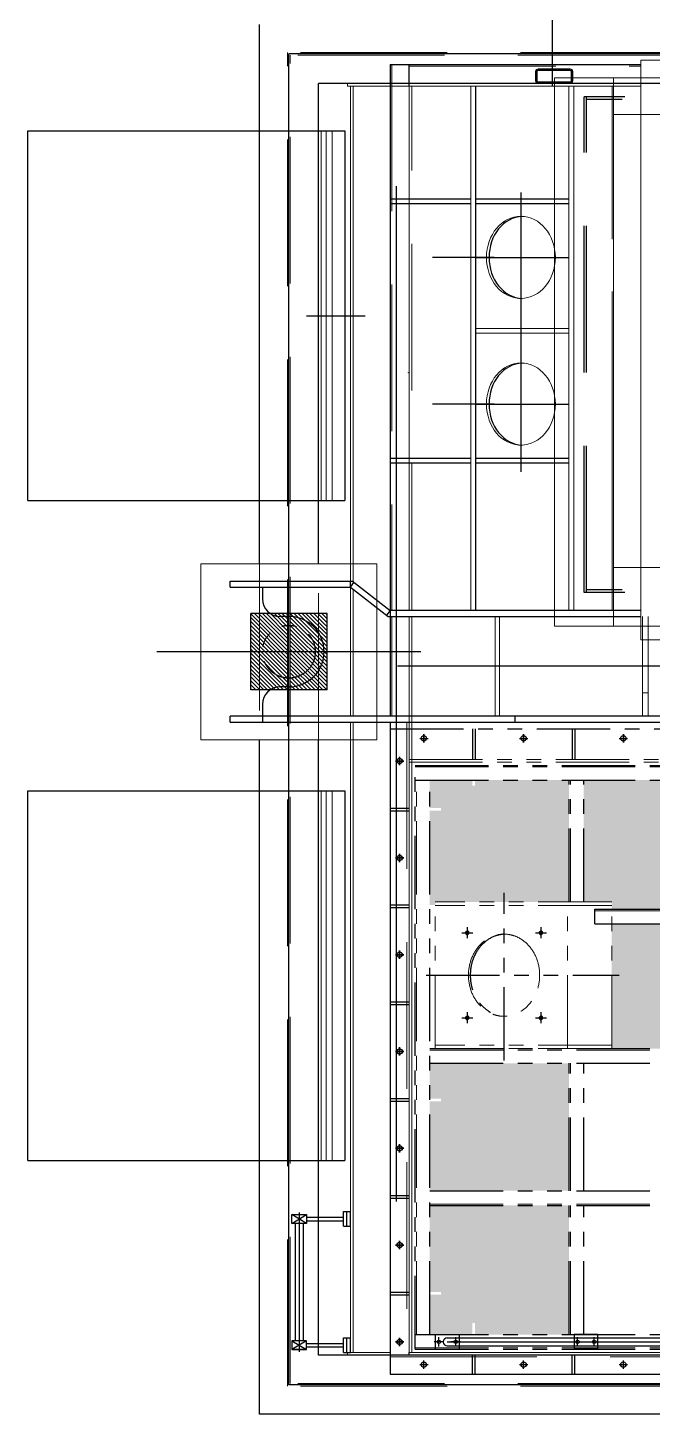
# Model space of a CAD drawing. Header units: millimetres. Extents: x 10462777 to 22643323, y 453826 to 1389191.
# Drawn here: x 11319202 to 11321330, y 595898 to 600625 of the extents above; entities that cross this region are included whole.
import ezdxf
from ezdxf.enums import TextEntityAlignment as Align

# ---------------------------------------------------------------- set-up
doc = ezdxf.new("R2010")
doc.units = ezdxf.units.MM
doc.header["$LTSCALE"] = 200
doc.header["$MEASUREMENT"] = 0
doc.linetypes.add('HIDDEN', pattern=[3.75, 2.5, -1.25])
doc.linetypes.add('PHANTOM', pattern=[2.5, 1.25, -0.25, 0.25, -0.25, 0.25, -0.25])
doc.layers.get('0').update_dxf_attribs({"linetype": 'CONTINUOUS'})
for name, color, linetype in [('7', 7, 'CONTINUOUS'), ('BOM', 6, 'CONTINUOUS'), ('CENTER', 1, 'CONTINUOUS'), ('THIN', 3, 'CONTINUOUS')]:
    doc.layers.add(name, color=color, linetype=linetype)
doc.layers.add('AM_0', color=7, linetype='CONTINUOUS', lineweight=30)
doc.layers.add('AM_3', color=6, linetype='HIDDEN', lineweight=15)
doc.styles.get("Standard").update_dxf_attribs({"font": 'SYMBOL'})

# ---------------------------------------------------------------- blocks, each defined once
blk = doc.blocks.new('A$C589C101D')
at = {"layer": '7'}
h = blk.add_hatch(dxfattribs=at)
h.set_pattern_fill('ANSI31', color=1, scale=3, angle=270, style=0)
h.set_pattern_definition([(315, (-12542.656, 7807.476), (6.735192, 6.735192), [])])
h.paths.add_polyline_path([(4036, 3835), (4036, 3805.5), (3906, 3805.5), (3906, 3835)])
h.paths.add_polyline_path([(4036, 3931), (4036, 3835), (3906, 3835), (3906, 3931)])
h.paths.add_polyline_path([(4036, 4036), (4036, 3940), (3906, 3940), (3906, 4036)])
h.paths.add_polyline_path([(4036, 4065.5), (4036, 4036), (3906, 4036), (3906, 4065.5)])
h.paths.add_polyline_path([(3906, 3835), (3906, 3805.5), (3776, 3805.5), (3776, 3835)])
h.paths.add_polyline_path([(3906, 3931), (3906, 3835), (3776, 3835), (3776, 3931)])
h.paths.add_polyline_path([(3906, 4036), (3906, 3940), (3776, 3940), (3776, 4036)])
h.paths.add_polyline_path([(3906, 4065.5), (3906, 4036), (3776, 4036), (3776, 4065.5)])
at = {"layer": '7', "color": 3}
for p, q in [((3606, 4036), (1767.5, 4036)), ((6505.5, 4036), (4206, 4036)), ((6505.5, 1050), (6505.5, 4036)), ((1968.5, 1450.5), (1968.5, 3835)), ((3606, 3835), (1968.5, 3835)), ((6304.5, 3835), (4206, 3835)), ((6304.5, 1450.5), (6304.5, 3835))]:
    blk.add_line(p, q, dxfattribs=at)
at = {"layer": 'AM_3', "color": 6, "linetype": 'Continuous'}
for p, q in [((4206, 4235.5), (3606, 4235.5)), ((3606, 4235.5), (3606, 3635.5)), ((4206, 3635.5), (4206, 4235.5)), ((3606, 3635.5), (4206, 3635.5))]:
    blk.add_line(p, q, dxfattribs=at)
at = {"layer": 'AM_3', "color": 7, "linetype": 'HIDDEN'}
for p, q in [((3606, 4036), (4206, 4036)), ((1863.5, 1146), (1863.5, 3940)), ((6409.5, 3940), (1863.5, 3940)), ((1872.5, 1155), (1872.5, 3931)), ((6400.5, 3931), (1872.5, 3931)), ((6400.5, 1155), (6400.5, 3931)), ((6409.5, 1146), (6409.5, 3940)), ((4206, 3835), (3606, 3835))]:
    blk.add_line(p, q, dxfattribs=at)
at = {"layer": 'CENTER'}
for p, q in [((3906, 3485.5), (3906, 4385.5)), ((6405, 1150.5), (6405, 3935.5)), ((304, 3038.5), (1977, 3038.5))]:
    blk.add_line(p, q, dxfattribs=at)
at = {"layer": 'CENTER', "color": 2}
for p, q in [((3776, 3805.5), (3776, 4065.5)), ((4036, 4065.5), (3776, 4065.5)), ((4036, 3805.5), (4036, 4065.5)), ((4036, 3805.5), (3776, 3805.5))]:
    blk.add_line(p, q, dxfattribs=at)
at = {"layer": 'CENTER', "color": 1}
blk.add_line((1868, 1150.5), (1868, 3935.5), dxfattribs=at)
at = {"layer": 'CENTER', "color": 1, "linetype": 'Continuous'}
blk.add_line((6405, 3935.5), (1868, 3935.5), dxfattribs=at)
blk = doc.blocks.new('MCLBM1')
at = {"layer": 'BOM', "color": 0}
blk.add_circle((0, 0), 0.5, dxfattribs=at)
at = {"flags": 10}
blk.add_attdef('BM', text='', height=0.5, dxfattribs=at).set_placement((0, 0), align=Align.MIDDLE)
at = {"flags": 9}
for tag, p in [('SPEC', (0, -3)), ('WEIGHT', (0, -6)), ('USER1', (0, -8)), ('USER2', (0, -9)), ('USER3', (0, -10)), ('USER4', (0, -11)), ('USER5', (0, -12)), ('USER6', (0, -13)), ('NAME', (0, -1)), ('ENAME', (0, -2)), ('MATERIAL', (0, -4)), ('REMARK', (0, -5)), ('PRICE', (0, -7))]:
    blk.add_attdef(tag, p, '', height=0.5, dxfattribs=at)
blk = doc.blocks.new('A$C4C1E4290')
at = {"color": 2}
for p, q in [((440, 188.6), (40, 188.6)), ((440, 161.3), (40, 161.3))]:
    blk.add_line(p, q, dxfattribs=at)
at = {"layer": '7', "color": 1}
for p, q in [((40, 150), (10, 200)), ((40, 200), (10, 150)), ((440, 150), (470, 200)), ((440, 200), (470, 150))]:
    blk.add_line(p, q, dxfattribs=at)
at = {"layer": '7', "color": 4}
for p, q in [((19, 150), (19, 24)), ((31, 150), (31, 24)), ((449, 150), (449, 24)), ((461, 150), (461, 24)), ((0, 24), (50, 24)), ((0, 24), (0, 0)), ((0, 12), (50, 12)), ((50, 24), (50, 0)), ((430, 24), (480, 24)), ((430, 24), (430, 0)), ((430, 12), (480, 12)), ((480, 24), (480, 0)), ((0, 0), (50, 0)), ((430, 0), (480, 0))]:
    blk.add_line(p, q, dxfattribs=at)
at = {"layer": 'AM_0', "color": 2, "lineweight": -3}
for p, q in [((10, 155), (10, 200)), ((10, 200), (10, 150)), ((40, 200), (10, 200)), ((40, 150), (40, 200)), ((440, 150), (440, 200)), ((440, 200), (470, 200)), ((470, 200), (470, 155)), ((470, 200), (470, 150)), ((10, 150), (40, 150)), ((470, 150), (440, 150))]:
    blk.add_line(p, q, dxfattribs=at)
at = {"layer": 'CENTER'}
blk.add_line((477.5, 175), (2.5, 175), dxfattribs=at)
blk = doc.blocks.new('A$C463D05DC')
at = {"color": 2}
for p, q in [((11.4, 44.5), (11.4, 1934.5)), ((11.4, 1896.4), (38.7, 1896.4)), ((38.7, 44.5), (38.7, 1934.5))]:
    blk.add_line(p, q, dxfattribs=at)
for centre, start, end in [((25, 1934.5), 0, 180), ((25, 44.5), 180, 0)]:
    blk.add_arc(centre, 13.7, start, end, dxfattribs=at)
at = {"layer": '7', "color": 4}
for p, q in [((50, 1974.5), (0, 1974.5)), ((0, 1974.5), (0, 1894.5)), ((50, 1974.5), (50, 1894.5)), ((0, 1894.5), (50, 1894.5)), ((50, 1502), (0, 1502)), ((0, 1502), (0, 1422)), ((50, 1502), (50, 1422)), ((0, 1422), (50, 1422)), ((50, 1029.5), (0, 1029.5)), ((0, 1029.5), (0, 949.5)), ((50, 1029.5), (50, 949.5)), ((0, 949.5), (50, 949.5)), ((50, 557), (0, 557)), ((0, 557), (0, 477)), ((50, 557), (50, 477)), ((0, 477), (50, 477)), ((0, 4.5), (0, 84.5)), ((0, 84.5), (50, 84.5)), ((50, 4.5), (50, 84.5)), ((50, 4.5), (0, 4.5))]:
    blk.add_line(p, q, dxfattribs=at)
for centre in [(25, 1963), (25, 1906), (25, 1490.5), (25, 1433.5), (25, 1018), (25, 961), (25, 545.5), (25, 488.5), (25, 73), (25, 16)]:
    blk.add_circle(centre, 6, dxfattribs=at)
at = {"layer": 'CENTER'}
for p, q in [((41, 1963), (9, 1963)), ((25, 1947), (25, 1979)), ((25, 44.5), (25, 1960.2)), ((41, 1906), (9, 1906)), ((25, 1890), (25, 1922)), ((41, 1490.5), (9, 1490.5)), ((41, 1433.5), (9, 1433.5)), ((41, 1018), (9, 1018)), ((41, 961), (9, 961)), ((41, 545.5), (9, 545.5)), ((41, 488.5), (9, 488.5)), ((41, 73), (9, 73)), ((25, 89), (25, 57)), ((41, 16), (9, 16)), ((25, 32), (25, 0))]:
    blk.add_line(p, q, dxfattribs=at)

msp = doc.modelspace()

# ---------------------------------------------------------------- hatches: boundary and pattern name
at = {"layer": '7'}
h = msp.add_hatch(dxfattribs=at)
h.set_pattern_fill('HONEY', color=31, scale=5, angle=180)
h.set_pattern_definition([(180, (-103012.619, -3542.948), (-23.8125, -13.748153225), [15.875, -31.75]), (300, (-103012.619, -3542.948), (23.812499948, -13.748153315), [15.875, -31.75]), (240, (-103012.619, -3542.948), (-5.2e-08, -27.49630654), [-31.75, 15.875])])
h.paths.add_polyline_path([(11322571.76583, 597620.15454), (11322571.76583, 597625.65454), (11322532.76583, 597625.65454), (11322532.76583, 597634.65454), (11322571.76583, 597634.65454), (11322571.76583, 597955.65454), (11322532.76583, 597955.65454), (11322532.76583, 597964.65454), (11322571.76583, 597964.65454), (11322571.76583, 598060.15454), (11322426.26583, 598060.15454), (11322426.26583, 598041.15454), (11322417.26583, 598041.15454), (11322417.26583, 598060.15454), (11322096.76583, 598060.15454), (11322096.76583, 597620.15454)])
h.paths.add_polyline_path([(11322046.76583, 597620.15454), (11322046.76583, 598060.15454), (11321746.26583, 598060.15454), (11321746.26583, 598041.15454), (11321737.26583, 598041.15454), (11321737.26583, 598060.15454), (11321596.76583, 598060.15454), (11321596.76583, 597620.15454)])
h.paths.add_polyline_path([(11321546.76583, 597620.15454), (11321546.76583, 598060.15454), (11321406.26583, 598060.15454), (11321406.26583, 598041.15454), (11321397.26583, 598041.15454), (11321397.26583, 598060.15454), (11321096.76583, 598060.15454), (11321096.76583, 597645.15454), (11321191.92923, 597645.15454), (11321191.92923, 597620.15454)])
h.paths.add_polyline_path([(11321046.76583, 597645.15454), (11321046.76583, 598060.15454), (11320726.26583, 598060.15454), (11320726.26583, 598041.15454), (11320717.26583, 598041.15454), (11320717.26583, 598060.15454), (11320571.76583, 598060.15454), (11320571.76583, 597964.65454), (11320610.76583, 597964.65454), (11320610.76583, 597955.65454), (11320571.76583, 597955.65454), (11320571.76583, 597634.65454), (11320590.63506, 597634.65454), (11320590.63506, 597645.15454)])
h.paths.add_polyline_path([(11321046.76583, 596660.15454), (11321046.76583, 597095.15454), (11320571.76583, 597095.15454), (11320571.76583, 596974.65454), (11320610.76583, 596974.65454), (11320610.76583, 596965.65454), (11320571.76583, 596965.65454), (11320571.76583, 596660.15454)])
h.paths.add_polyline_path([(11321046.76583, 596170.15454), (11321046.76583, 596610.15454), (11320571.76583, 596610.15454), (11320571.76583, 596314.65454), (11320610.76583, 596314.65454), (11320610.76583, 596305.65454), (11320571.76583, 596305.65454), (11320571.76583, 596170.15454), (11320717.26583, 596170.15454), (11320717.26583, 596209.15454), (11320726.26583, 596209.15454), (11320726.26583, 596170.15454)])
h.paths.add_polyline_path([(11321546.76583, 597145.15454), (11321546.76583, 597570.15454), (11321191.92923, 597570.15454), (11321191.92923, 597145.15454)])
h.paths.add_polyline_path([(11321336.32443, 597349.08311), (11321336.32443, 597202.65454), (11321411.32443, 597202.65454), (11321411.32443, 597349.08311)], flags=24)

# ---------------------------------------------------------------- linework, layer by layer
at = {"layer": '7', "color": 3}
for p, q in [((11320436.76583, 600500.15454), (11321291.64631, 600500.15454)), ((11320436.76583, 600500.15454), (11320436.76583, 598638.5253)), ((11320501.76583, 600426.15454), (11320501.76583, 600500.15454)), ((11320436.76583, 598618.15454), (11320436.76583, 598278.15454)), ((11320436.76583, 598258.15454), (11320436.76583, 596035.15454)), ((11320501.76583, 596100.15454), (11320436.76583, 596100.15454)), ((11320501.76583, 596100.15454), (11320501.76583, 596109.15454)), ((11320436.76583, 596035.15454), (11322706.76583, 596035.15454))]:
    msp.add_line(p, q, dxfattribs=at)
at = {"layer": '7', "color": 2}
for p, q in [((11320727.46238, 600426.15454), (11320727.46238, 598638.15454)), ((11320436.76583, 600042.15454), (11320711.46238, 600042.15454)), ((11320436.76583, 600026.15454), (11320711.46238, 600026.15454)), ((11320727.46238, 600042.15454), (11321046.48471, 600042.15454)), ((11320727.46238, 600026.15454), (11321046.48471, 600026.15454)), ((11320436.76583, 599158.15454), (11320711.46238, 599158.15454)), ((11320436.76583, 599142.15454), (11320711.46238, 599142.15454)), ((11320727.46238, 599158.15454), (11321046.48471, 599158.15454)), ((11320727.46238, 599142.15454), (11321046.48471, 599142.15454))]:
    msp.add_line(p, q, dxfattribs=at)
at = {"layer": '7', "linetype": 'HIDDEN'}
for p, q in [((11321097.64631, 598699.80716), (11321097.64631, 600389.80716)), ((11322736.41065, 600389.80716), (11321097.64631, 600389.80716)), ((11321106.64631, 598699.80716), (11321106.64631, 600389.80716)), ((11322727.41065, 600380.79532), (11321106.64631, 600380.79532)), ((11322736.41065, 598699.80716), (11321097.64631, 598699.80716)), ((11322727.41065, 598708.84684), (11321106.64631, 598708.84684))]:
    msp.add_line(p, q, dxfattribs=at)
at = {"layer": '7'}
for p, q in [((11319201.82522, 599013.15454), (11319201.82522, 600273.15454)), ((11320282.82522, 600273.15454), (11320282.82522, 599013.15454)), ((11320301.27998, 598718.15454), (11320301.27998, 598738.15454)), ((11320301.27998, 598718.15454), (11320313.52587, 598733.96713)), ((11320437.24457, 598638.15454), (11320424.99868, 598622.34195)), ((11320437.24457, 598638.15454), (11320437.24457, 598618.15454)), ((11319201.82522, 596763.15452), (11319201.82522, 598023.15452)), ((11320282.82522, 598023.15452), (11320282.82522, 596763.15452))]:
    msp.add_line(p, q, dxfattribs=at)
at = {"layer": '7', "color": 6}
for p, q in [((11319891.82522, 598718.15454), (11319891.82522, 598738.15454)), ((11319891.82522, 598738.15454), (11320308.11886, 598738.15454)), ((11319891.82522, 598718.15454), (11320301.27998, 598718.15454)), ((11320001.82522, 598718.15454), (11320001.82522, 598678.15454)), ((11320301.27998, 598718.15454), (11320430.40569, 598618.15454)), ((11320308.11886, 598738.15454), (11320437.24457, 598638.15454)), ((11320091.82522, 598618.15454), (11320061.82522, 598618.15454)), ((11320430.40569, 598618.15454), (11321291.64631, 598618.15454)), ((11321291.64631, 598638.15454), (11320437.24457, 598638.15454)), ((11320091.82522, 598378.15454), (11320061.82522, 598378.15454)), ((11320001.82522, 598318.15454), (11320001.82522, 598258.15454)), ((11322766.76583, 598278.15454), (11319891.82522, 598278.15454)), ((11319891.82522, 598258.15454), (11319891.82522, 598278.15454)), ((11320863.09912, 598258.15454), (11320863.09912, 598278.15454)), ((11319891.82522, 598258.15454), (11322766.76583, 598258.15454))]:
    msp.add_line(p, q, dxfattribs=at)
at = {"layer": '7', "color": 83, "linetype": 'PHANTOM'}
msp.add_line((11320436.76583, 598235.15454), (11322706.76583, 598235.15454), dxfattribs=at)
at = {"layer": '7', "color": 112, "linetype": 'PHANTOM'}
for p, q in [((11320717.26583, 598235.15454), (11320717.26583, 598130.15454)), ((11320726.26583, 598235.15454), (11320726.26583, 598130.15454)), ((11321057.26583, 598235.15454), (11321057.26583, 598130.15454)), ((11321066.26583, 598235.15454), (11321066.26583, 598130.15454)), ((11320521.76583, 598110.15454), (11322621.76583, 598110.15454)), ((11320521.76583, 596120.15454), (11320521.76583, 598110.15454)), ((11320521.76583, 598060.15454), (11322621.76583, 598060.15454)), ((11320571.76583, 596170.15454), (11320571.76583, 598060.15454)), ((11321046.76583, 597645.15454), (11321046.76583, 598060.15454)), ((11321096.76583, 597645.15454), (11321096.76583, 598060.15454)), ((11320436.76583, 597964.65454), (11320501.76583, 597964.65454)), ((11320436.76583, 597955.65454), (11320501.76583, 597955.65454)), ((11320436.76583, 597634.65454), (11320501.76583, 597634.65454)), ((11320436.76583, 597625.65454), (11320501.76583, 597625.65454)), ((11321134.21873, 597620.15454), (11322571.76583, 597620.15454)), ((11321134.21873, 597570.15454), (11321134.21873, 597620.15454)), ((11321134.21873, 597570.15454), (11322571.76583, 597570.15454)), ((11320436.76583, 597304.65454), (11320501.76583, 597304.65454)), ((11320436.76583, 597295.65454), (11320501.76583, 597295.65454)), ((11320571.76583, 597145.15454), (11322571.76583, 597145.15454)), ((11320571.76583, 597095.15454), (11322571.76583, 597095.15454)), ((11321046.76583, 596660.15454), (11321046.76583, 597095.15454)), ((11321096.76583, 596660.15454), (11321096.76583, 597095.15454)), ((11320436.76583, 596974.65454), (11320501.76583, 596974.65454)), ((11320436.76583, 596965.65454), (11320501.76583, 596965.65454)), ((11320571.76583, 596660.15454), (11322571.76583, 596660.15454)), ((11320436.76583, 596644.65454), (11320501.76583, 596644.65454)), ((11320436.76583, 596635.65454), (11320501.76583, 596635.65454)), ((11320571.76583, 596610.15454), (11322571.76583, 596610.15454)), ((11321046.76583, 596170.15454), (11321046.76583, 596610.15454)), ((11321096.76583, 596170.15454), (11321096.76583, 596610.15454)), ((11320436.76583, 596314.65454), (11320501.76583, 596314.65454)), ((11320436.76583, 596305.65454), (11320501.76583, 596305.65454)), ((11320521.76583, 596170.15454), (11322621.76583, 596170.15454)), ((11320521.76583, 596120.15454), (11322621.76583, 596120.15454)), ((11320717.26583, 596035.15454), (11320717.26583, 596100.15454)), ((11320726.26583, 596035.15454), (11320726.26583, 596100.15454)), ((11321057.26583, 596035.15454), (11321057.26583, 596100.15454)), ((11321066.26583, 596035.15454), (11321066.26583, 596100.15454))]:
    msp.add_line(p, q, dxfattribs=at)
at = {"layer": '7', "color": 3}
for points in [[(11320942.51909, 600485.15454), (11321049.51909, 600485.15454, -0.414213562), (11321058.51909, 600476.15454), (11321058.51909, 600444.15454, -0.414213562), (11321049.51909, 600435.15454), (11320942.51909, 600435.15454, -0.414213562), (11320933.51909, 600444.15454), (11320933.51909, 600476.15454, -0.414213562), (11320942.51909, 600485.15454)], [(11320942.51909, 600480.65454), (11321049.51909, 600480.65454, -0.414213562), (11321054.01909, 600476.15454), (11321054.01909, 600444.15454, -0.414213562), (11321049.51909, 600439.65454), (11320942.51909, 600439.65454, -0.414213562), (11320938.01909, 600444.15454), (11320938.01909, 600476.15454, -0.414213562), (11320942.51909, 600480.65454)]]:
    msp.add_lwpolyline(points, format="xyb", dxfattribs=at)
at = {"layer": '7', "color": 181, "linetype": 'PHANTOM'}
msp.add_circle((11320091.82522, 598497.88492), 90, dxfattribs=at)
at = {"layer": '7'}
for centre in [(11320551.76583, 598202.65454), (11320891.76583, 598202.65454), (11321231.76583, 598202.65454), (11320469.26583, 598125.15454), (11320469.26583, 597795.15454), (11320469.26583, 597465.15454), (11320469.26583, 597135.15454), (11320469.26583, 596805.15454), (11320469.26583, 596475.15454), (11320469.26583, 596145.15454), (11320551.76583, 596067.65454), (11320891.76583, 596067.65454), (11321231.76583, 596067.65454)]:
    msp.add_circle(centre, 9, dxfattribs=at)
at = {"layer": '7', "color": 112, "linetype": 'PHANTOM'}
for centre in [(11320699.58608, 597540.15454), (11320950.74686, 597540.15454), (11320699.58608, 597250.15454), (11320950.74686, 597250.15454)]:
    msp.add_circle(centre, 5.05278, dxfattribs=at)
at = {"layer": '7', "color": 6}
for centre, radius, start, end in [((11320061.82522, 598678.15454), 60, 180, 270), ((11320091.82522, 598498.15454), 120, 270, 90), ((11320061.82522, 598318.15454), 60, 90, 180)]:
    msp.add_arc(centre, radius, start, end, dxfattribs=at)
at = {"layer": '7'}
for centre in [(11320891.32983, 599842.15454), (11320891.32983, 599342.15454)]:
    msp.add_ellipse(centre, major_axis=(0, -140), ratio=0.8386595006, start_param=3.1787071493, end_param=6.2460708115, dxfattribs=at)
at = {"layer": '7', "color": 112, "linetype": 'PHANTOM'}
msp.add_ellipse((11320831.16196, 597395.15454), major_axis=(0, -140), ratio=0.8660790592, start_param=3.1910790517, end_param=6.233698909, dxfattribs=at)
at = {"layer": 'AM_0'}
for p, q in [((11319201.82522, 600273.15454), (11320282.82522, 600273.15454)), ((11319201.82522, 599013.15454), (11320282.82522, 599013.15454)), ((11319201.82522, 598023.15452), (11320282.82522, 598023.15452)), ((11319201.82522, 596763.15452), (11320282.82522, 596763.15452))]:
    msp.add_line(p, q, dxfattribs=at)
at = {"layer": 'AM_3', "color": 7, "linetype": 'HIDDEN'}
for p, q in [((11320442.76583, 600500.15454), (11320442.76583, 598638.15454)), ((11320501.76583, 600494.15454), (11321291.64631, 600494.15454)), ((11320502.24457, 600435.15454), (11320436.76583, 600435.15454)), ((11320436.76583, 600426.15454), (11320501.76583, 600426.15454)), ((11320510.76583, 598638.15454), (11320510.76583, 600426.15454)), ((11320442.76583, 598618.15454), (11320442.76583, 598278.15454)), ((11321296.76583, 598618.15454), (11321296.76583, 598278.15454)), ((11321316.76583, 598618.15454), (11321316.76583, 598278.15454)), ((11321296.76583, 598538.15454), (11321316.76583, 598538.15454)), ((11321316.76583, 598358.15454), (11321296.76583, 598358.15454)), ((11320501.76583, 598258.15454), (11320501.76583, 598278.15454)), ((11320510.76583, 598258.15454), (11320510.76583, 598278.15454)), ((11320493.76583, 598258.15454), (11320493.76583, 596100.15454)), ((11320437.24457, 596094.15454), (11322641.76583, 596094.15454))]:
    msp.add_line(p, q, dxfattribs=at)
at = {"layer": 'AM_3', "color": 4, "linetype": 'Continuous'}
for p, q in [((11321291.64631, 600514.15454), (11321291.64631, 598538.15454)), ((11322816.64631, 600514.15454), (11321291.64631, 600514.15454)), ((11322867.64631, 600454.80716), (11320997.64631, 600454.80716)), ((11320997.64631, 600454.80716), (11320997.64631, 598584.80716)), ((11321197.64631, 600454.80716), (11321197.64631, 598584.80716)), ((11320291.82522, 600435.15454), (11320436.76583, 600435.15454)), ((11320291.82522, 600426.15454), (11320291.82522, 600435.15454)), ((11320291.82522, 600426.15454), (11320436.76583, 600426.15454)), ((11320301.82522, 598738.15454), (11320301.82522, 600426.15454)), ((11320310.82522, 598736.05862), (11320310.82522, 600426.15454)), ((11320501.76583, 600426.15454), (11321291.64631, 600426.15454)), ((11320501.76583, 598638.15454), (11320501.76583, 600426.15454)), ((11320502.24457, 600435.15454), (11321291.64631, 600435.15454)), ((11321193.92824, 600426.15454), (11321193.92824, 599904.0159)), ((11322667.64631, 600329.80716), (11321197.64631, 600329.80716)), ((11320202.09254, 600273.15454), (11320202.09254, 599013.15454)), ((11320218.968, 599013.15454), (11320218.968, 600273.15454)), ((11320238.97044, 599013.15454), (11320238.97044, 600273.15454)), ((11320727.46238, 600026.15454), (11321046.48471, 600026.15454)), ((11320727.46238, 600026.15454), (11320727.46238, 599158.15454)), ((11321193.92824, 599725.89251), (11321193.92824, 598638.15454)), ((11320727.46238, 599158.15454), (11321046.48471, 599158.15454)), ((11322667.64631, 598784.80716), (11321197.64631, 598784.80716)), ((11320301.82522, 598278.15454), (11320301.82522, 598717.73228)), ((11320310.82522, 598278.15454), (11320310.82522, 598710.76233)), ((11320501.76583, 598278.15454), (11320501.76583, 598618.15454)), ((11320510.76583, 598278.15454), (11320510.76583, 598618.15454)), ((11320795.34506, 598278.15454), (11320795.34506, 598618.15454)), ((11320809.13068, 598278.15454), (11320809.13068, 598618.15454)), ((11322867.64631, 598584.80716), (11320997.64631, 598584.80716)), ((11322816.64631, 598538.15454), (11321291.64631, 598538.15454)), ((11320301.82522, 596109.15454), (11320301.82522, 598258.15454)), ((11320310.82522, 596109.15454), (11320310.82522, 598258.15454)), ((11320501.76583, 598258.15454), (11320501.76583, 596109.15454)), ((11320510.76583, 598258.15454), (11320510.76583, 596109.15454)), ((11320202.09254, 598023.15452), (11320202.09254, 596763.15452)), ((11320218.968, 596763.15452), (11320218.968, 598023.15452)), ((11320238.97044, 596763.15452), (11320238.97044, 598023.15452)), ((11320436.76583, 596109.15454), (11320291.82522, 596109.15454)), ((11320291.82522, 596100.15454), (11320291.82522, 596109.15454)), ((11320291.82522, 596100.15454), (11320436.76583, 596100.15454)), ((11322651.76583, 596109.15454), (11320501.76583, 596109.15454)), ((11320501.76583, 596100.15454), (11322651.76583, 596100.15454))]:
    msp.add_line(p, q, dxfattribs=at)
at = {"layer": 'AM_3', "color": 2, "linetype": 'Continuous'}
for p, q in [((11320711.46238, 600426.15454), (11320711.46238, 598638.15454)), ((11321046.48471, 600426.15454), (11321046.48471, 598638.15454)), ((11321062.48471, 600426.15454), (11321062.48471, 598638.15454)), ((11320727.87252, 599600.15454), (11321046.48471, 599600.15454)), ((11320727.87252, 599584.15454), (11321046.48471, 599584.15454))]:
    msp.add_line(p, q, dxfattribs=at)
at = {"layer": 'AM_3', "color": 112, "linetype": 'PHANTOM'}
for p, q in [((11320436.76583, 598235.15454), (11322706.76583, 598235.15454)), ((11320436.76583, 596035.15454), (11320436.76583, 598235.15454)), ((11320501.76583, 598130.15454), (11322641.76583, 598130.15454)), ((11320501.76583, 596100.15454), (11320501.76583, 598130.15454)), ((11320501.76583, 598121.15454), (11322641.76583, 598121.15454)), ((11320510.76583, 596109.15454), (11320510.76583, 598121.15454)), ((11320521.76583, 598105.15454), (11322621.76583, 598105.15454)), ((11320526.76583, 596170.15454), (11320526.76583, 598060.15454)), ((11321051.76583, 597645.15454), (11321051.76583, 598060.15454)), ((11321191.92923, 597645.15454), (11320590.63506, 597645.15454)), ((11320590.63506, 597145.15454), (11320590.63506, 597645.15454)), ((11321191.92923, 597633.15454), (11320590.63506, 597633.15454)), ((11321041.68609, 597145.15454), (11321041.68609, 597645.15454)), ((11321134.21873, 597615.15454), (11322571.76583, 597615.15454)), ((11321191.92923, 597145.15454), (11321191.92923, 597645.15454)), ((11320571.76583, 597140.15454), (11322571.76583, 597140.15454)), ((11321191.92923, 597157.15454), (11320590.63506, 597157.15454)), ((11321191.92923, 597145.15454), (11320590.63506, 597145.15454)), ((11321051.76583, 596660.15454), (11321051.76583, 597095.15454)), ((11320571.76583, 596615.15454), (11322571.76583, 596615.15454)), ((11321051.76583, 596170.15454), (11321051.76583, 596610.15454)), ((11320501.76583, 596109.15454), (11322641.76583, 596109.15454)), ((11320501.76583, 596100.15454), (11322641.76583, 596100.15454)), ((11320521.76583, 596125.15454), (11322621.76583, 596125.15454)), ((11320436.76583, 596035.15454), (11322706.76583, 596035.15454))]:
    msp.add_line(p, q, dxfattribs=at)
for centre in [(11320551.76583, 598202.65454), (11320891.76583, 598202.65454), (11321231.76583, 598202.65454), (11320469.26583, 598125.15454), (11320469.26583, 597795.15454), (11320469.26583, 597465.15454), (11320469.26583, 597135.15454), (11320469.26583, 596805.15454), (11320469.26583, 596475.15454), (11320469.26583, 596145.15454), (11320551.76583, 596067.65454), (11320891.76583, 596067.65454), (11321231.76583, 596067.65454)]:
    msp.add_circle(centre, 9, dxfattribs=at)
at = {"layer": 'AM_3', "color": 4, "linetype": 'Continuous'}
msp.add_ellipse((11320882.61643, 599842.15454), major_axis=(0, 140), ratio=0.8386595006, start_param=3.1415926536, end_param=9.4247779608, dxfattribs=at)
msp.add_ellipse((11320882.61643, 599342.15454), major_axis=(0, -140), ratio=0.8386595006, dxfattribs=at)
at = {"layer": 'AM_3', "color": 112, "linetype": 'PHANTOM'}
msp.add_ellipse((11320825.16413, 597395.15454), major_axis=(0, -140), ratio=0.8660790592, start_param=3.1415926536, end_param=9.4247779608, dxfattribs=at)
at = {"layer": 'CENTER'}
for p, q in [((11320459.00684, 596624.03541), (11320459.05682, 600085.05695)), ((11320882.61643, 600063.6455), (11320882.61643, 599111.2733)), ((11320791.73449, 599842.15695), (11320581.79005, 599842.15695)), ((11320727.46238, 599842.15454), (11321046.48471, 599842.15454)), ((11320152.09254, 599643.15454), (11320351.82522, 599643.15454)), ((11320791.73449, 599342.15695), (11320581.79005, 599342.15695)), ((11320727.46238, 599342.15454), (11321046.48471, 599342.15454)), ((11320091.82522, 598249.19598), (11320091.82522, 598746.68171)), ((11319939.82522, 598498.15454), (11320243.82522, 598498.15454)), ((11322809.53308, 598448.15454), (11320462.17736, 598448.15454)), ((11320537.56583, 598202.65454), (11320565.96583, 598202.65454)), ((11320551.76583, 598188.45454), (11320551.76583, 598216.85454)), ((11320877.56583, 598202.65454), (11320905.96583, 598202.65454)), ((11320891.76583, 598188.45454), (11320891.76583, 598216.85454)), ((11321217.56583, 598202.65454), (11321245.96583, 598202.65454)), ((11321231.76583, 598188.45454), (11321231.76583, 598216.85454)), ((11320469.26583, 598110.95454), (11320469.26583, 598139.35454)), ((11320455.06583, 598125.15454), (11320483.46583, 598125.15454)), ((11320455.06583, 597795.15454), (11320483.46583, 597795.15454)), ((11320469.26583, 597780.95454), (11320469.26583, 597809.35454)), ((11320455.06583, 597465.15454), (11320483.46583, 597465.15454)), ((11320469.26583, 597450.95454), (11320469.26583, 597479.35454)), ((11320455.06583, 597135.15454), (11320483.46583, 597135.15454)), ((11320469.26583, 597120.95454), (11320469.26583, 597149.35454)), ((11320455.06583, 596805.15454), (11320483.46583, 596805.15454)), ((11320469.26583, 596790.95454), (11320469.26583, 596819.35454)), ((11320455.06583, 596475.15454), (11320483.46583, 596475.15454)), ((11320469.26583, 596460.95454), (11320469.26583, 596489.35454)), ((11320455.06583, 596145.15454), (11320483.46583, 596145.15454)), ((11320469.26583, 596130.95454), (11320469.26583, 596159.35454)), ((11320537.56583, 596067.65454), (11320565.96583, 596067.65454)), ((11320551.76583, 596053.45454), (11320551.76583, 596081.85454)), ((11320877.56583, 596067.65454), (11320905.96583, 596067.65454)), ((11320891.76583, 596053.45454), (11320891.76583, 596081.85454)), ((11321217.56583, 596067.65454), (11321245.96583, 596067.65454)), ((11321231.76583, 596053.45454), (11321231.76583, 596081.85454))]:
    msp.add_line(p, q, dxfattribs=at)
at = {"layer": 'CENTER', "color": 112, "linetype": 'PHANTOM'}
for p, q in [((11320537.56583, 598202.65454), (11320565.96583, 598202.65454)), ((11320551.76583, 598216.85454), (11320551.76583, 598188.45454)), ((11320877.56583, 598202.65454), (11320905.96583, 598202.65454)), ((11320891.76583, 598216.85454), (11320891.76583, 598188.45454)), ((11321217.56583, 598202.65454), (11321245.96583, 598202.65454)), ((11321231.76583, 598216.85454), (11321231.76583, 598188.45454)), ((11320469.26583, 598139.35454), (11320469.26583, 598110.95454)), ((11320483.46583, 598125.15454), (11320455.06583, 598125.15454)), ((11320483.46583, 597795.15454), (11320455.06583, 597795.15454)), ((11320469.26583, 597809.35454), (11320469.26583, 597780.95454)), ((11320825.16413, 597104.14862), (11320825.16413, 597676.18619)), ((11320699.58608, 597558.7713), (11320699.58608, 597521.53778)), ((11320950.74686, 597558.7713), (11320950.74686, 597521.53778)), ((11320680.96932, 597540.15454), (11320718.20284, 597540.15454)), ((11320932.1301, 597540.15454), (11320969.36363, 597540.15454)), ((11320483.46583, 597465.15454), (11320455.06583, 597465.15454)), ((11320469.26583, 597479.35454), (11320469.26583, 597450.95454)), ((11320559.95787, 597395.15454), (11321217.69905, 597395.15454)), ((11320680.96932, 597250.15454), (11320718.20284, 597250.15454)), ((11320699.58608, 597268.7713), (11320699.58608, 597231.53778)), ((11320932.1301, 597250.15454), (11320969.36363, 597250.15454)), ((11320950.74686, 597268.7713), (11320950.74686, 597231.53778)), ((11320483.46583, 597135.15454), (11320455.06583, 597135.15454)), ((11320469.26583, 597149.35454), (11320469.26583, 597120.95454)), ((11320483.46583, 596805.15454), (11320455.06583, 596805.15454)), ((11320469.26583, 596819.35454), (11320469.26583, 596790.95454)), ((11320483.46583, 596475.15454), (11320455.06583, 596475.15454)), ((11320469.26583, 596489.35454), (11320469.26583, 596460.95454)), ((11320483.46583, 596145.15454), (11320455.06583, 596145.15454)), ((11320469.26583, 596159.35454), (11320469.26583, 596130.95454)), ((11320537.56583, 596067.65454), (11320565.96583, 596067.65454)), ((11320551.76583, 596053.45454), (11320551.76583, 596081.85454)), ((11320877.56583, 596067.65454), (11320905.96583, 596067.65454)), ((11320891.76583, 596053.45454), (11320891.76583, 596081.85454)), ((11321217.56583, 596067.65454), (11321245.96583, 596067.65454)), ((11321231.76583, 596053.45454), (11321231.76583, 596081.85454))]:
    msp.add_line(p, q, dxfattribs=at)
at = {"layer": 'THIN', "color": 112, "linetype": 'PHANTOM'}
for centre in [(11320699.58608, 597540.15454), (11320950.74686, 597540.15454), (11320699.58608, 597250.15454), (11320950.74686, 597250.15454)]:
    msp.add_arc(centre, 6, 195.00000004, 105.00000002, dxfattribs=at)

# ---------------------------------------------------------------- block references
at = {"layer": '7', "xscale": -1, "rotation": 90}
msp.add_blockref('A$C589C101D', (11324027.32523, 602403.88489), dxfattribs=at)
at = {"layer": '7', "extrusion": (0, 0, -1), "xscale": -1, "zscale": -1}
for name, p, rotation in [('A$C4C1E4290', (-11320301.82522, 596109.15457), 270), ('A$C463D05DC', (-11320587.26582, 596170.15455), 90)]:
    msp.add_blockref(name, p, dxfattribs=dict(at, rotation=rotation))
at = {"layer": 'BOM', "color": 5, "extrusion": (0, 0, -1), "xscale": -1, "zscale": -1, "rotation": 90}
msp.add_blockref('MCLBM1', (-11320500.33449, 599449.33195), dxfattribs=at)

doc.saveas('drawing.dxf')
